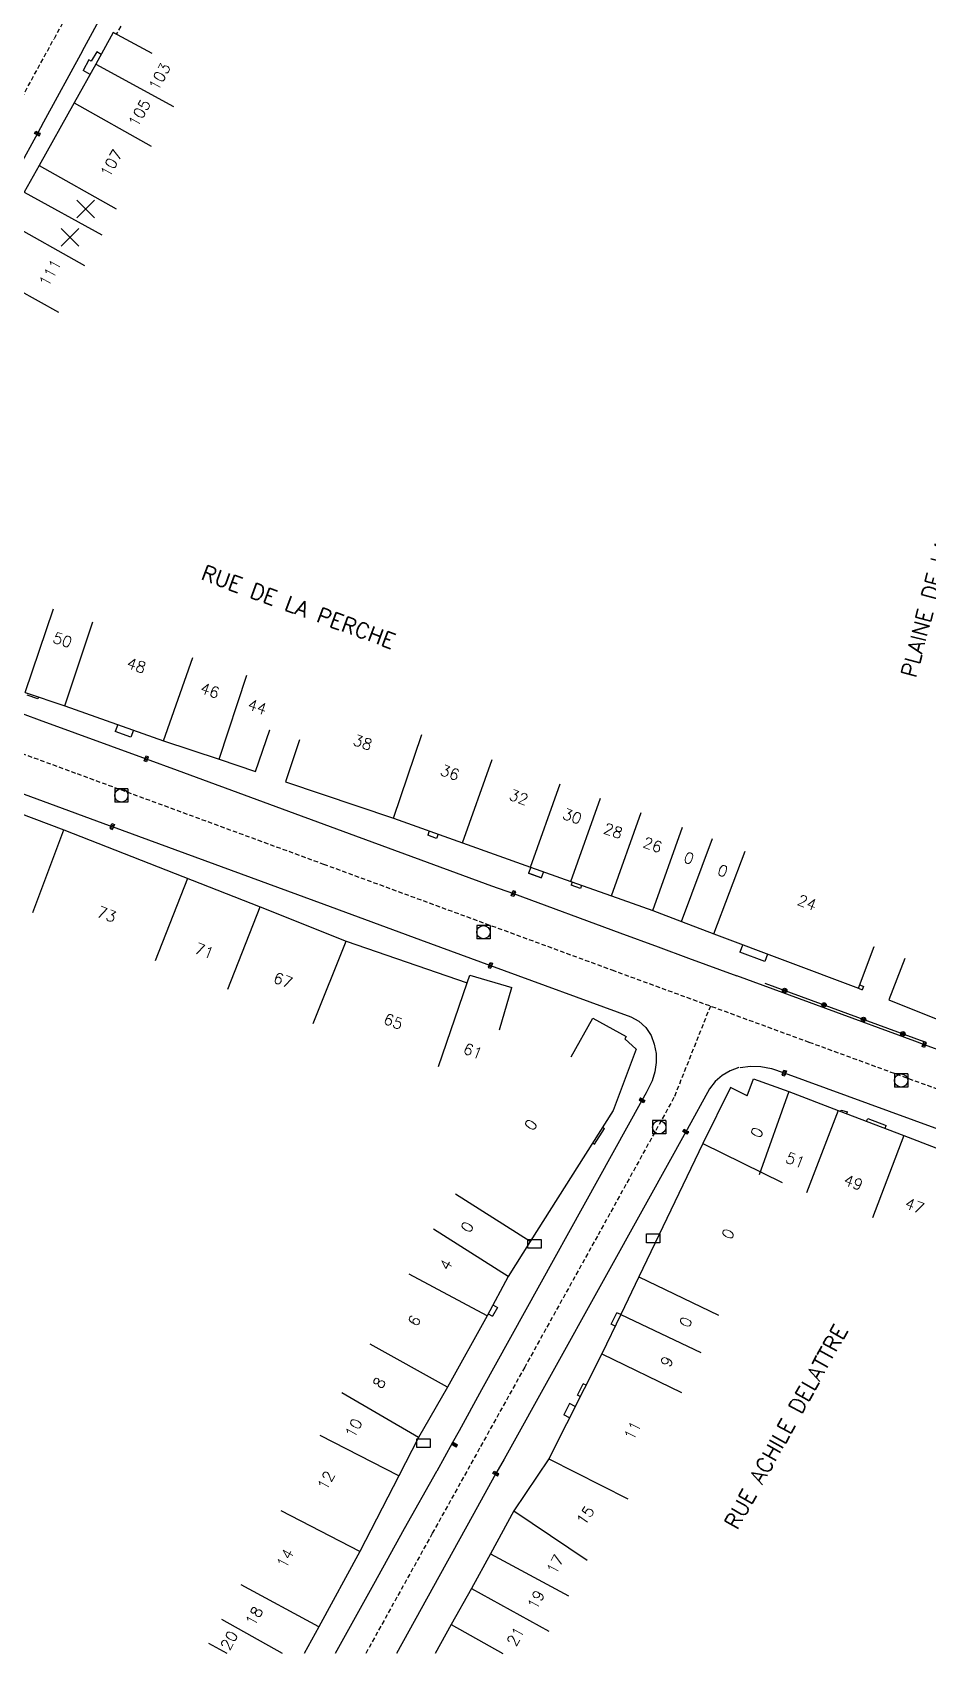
# Model space of a CAD drawing. Header units: millimetres. Extents: x 113000 to 114001, y 121999 to 123000.
# Drawn here: x 113748.2 to 113849.5, y 122000 to 122183.3 of the extents above; entities that cross this region are included whole.
import ezdxf
from ezdxf.enums import TextEntityAlignment as Align

# ---------------------------------------------------------------- set-up
doc = ezdxf.new("R2010")
doc.units = ezdxf.units.MM
doc.linetypes.add('DASHED', pattern=[0.75, 0.5, -0.25])
doc.layers.get('0').update_dxf_attribs({"linetype": 'CONTINUOUS'})
for name, color, linetype in [('W0001', 6, 'DASHED'), ('W0008', 7, 'CONTINUOUS'), ('W0100', 7, 'CONTINUOUS'), ('W0105', 7, 'CONTINUOUS'), ('W0112', 1, 'DASHED'), ('W0322', 7, 'CONTINUOUS'), ('W0400', 7, 'CONTINUOUS'), ('W0420', 7, 'CONTINUOUS'), ('W0989', 7, 'CONTINUOUS'), ('W0991', 7, 'CONTINUOUS'), ('W1102', 7, 'CONTINUOUS'), ('W1471', 7, 'CONTINUOUS')]:
    doc.layers.add(name, color=color, linetype=linetype)
doc.styles.get("Standard").update_dxf_attribs({"font": 'romans.shx', "width": 0.85})

# ---------------------------------------------------------------- blocks, each defined once
blk = doc.blocks.new('t322o')
at = {"color": 0, "linetype": 'Continuous'}
for radius in [0.25, 0.15]:
    blk.add_circle((0, 0), radius, dxfattribs=at)
blk = doc.blocks.new('T400')
for p, q in [((-0.15, 0.3), (0.15, 0.3)), ((-0.15, -0.25), (-0.15, 0.3)), ((-0.15, 0.15), (0.15, 0.15)), ((-0.15, 0), (0.15, 0)), ((0.15, 0.3), (0.15, -0.25)), ((-0.15, -0.15), (0.15, -0.15)), ((-0.15, -0.25), (-0.15, -0.3)), ((-0.15, -0.3), (0.15, -0.3)), ((0.15, -0.3), (0.15, -0.25))]:
    blk.add_line(p, q)
blk = doc.blocks.new('t991o')
at = {"color": 0, "linetype": 'Continuous'}
for p, q in [((-1, 1), (1, -1)), ((-1, -1), (1, 1))]:
    blk.add_line(p, q, dxfattribs=at)
blk = doc.blocks.new('T420')
for p, q in [((0.75, 0.75), (-0.75, 0.75)), ((-0.75, 0.75), (-0.75, -0.75)), ((0.75, 0.75), (0.75, -0.75)), ((0.75, -0.75), (-0.75, -0.75))]:
    blk.add_line(p, q)
blk.add_ellipse((0, 0), major_axis=(-0.53, 0.53), ratio=1, start_param=3.926991, end_param=10.210176)
blk = doc.blocks.new('T1471')
at = {"color": 0, "linetype": 'Continuous', "flags": 128}
blk.add_lwpolyline([(-0.75, -0.5), (-0.75, 0.5), (0.75, 0.5), (0.75, -0.5), (-0.75, -0.5)], dxfattribs=at)

msp = doc.modelspace()

# ---------------------------------------------------------------- linework, layer by layer
at = {"layer": 'W0001'}
for points in [[(113910.27, 122530.69), (113904.2, 122516.44), (113894.94, 122502.35), (113883.47, 122483.3), (113875.05, 122463.58), (113869.77, 122443.42), (113865.97, 122421.25), (113860.8, 122392.5), (113857.76, 122381.13), (113853.65, 122371.64), (113842.09, 122350.34), (113832.34, 122332.45), (113825.01, 122318.73), (113817.01, 122304.55), (113809.89, 122291.34), (113801.4, 122275.74), (113789.12, 122255.19), (113777.19, 122231.29), (113764.19, 122207.43), (113750.66, 122182.57)], [(113569.65, 122000), (113576.21, 122004.57), (113596.5, 122020.3), (113613.78, 122033.82), (113627, 122043.7), (113643.49, 122057.18), (113671.28, 122079.89), (113690.29, 122095.52), (113705.18, 122108.06), (113712.12, 122114.62), (113717.99, 122122.38), (113728.18, 122141.29), (113742.03, 122166.74), (113750.66, 122182.57)], [(113696.1, 122120.59), (113704.52, 122117.29), (113719.71, 122111.95), (113734.33, 122106.47), (113753.3, 122099.51), (113781.17, 122089.28), (113813.8, 122077.31), (113836.09, 122069.15), (113863.78, 122059.04), (113892.26, 122048.67)], [(113824.94, 122073.23), (113820.82, 122062.88), (113812.15, 122047.2), (113803.93, 122032.39), (113793.47, 122013.58), (113785.94, 122000)]]:
    msp.add_lwpolyline(points, dxfattribs=at)
at = {"layer": 'W0008'}
for points in [[(113753.91, 122181.24), (113768.62, 122208.26), (113769.08, 122209.1), (113790.92, 122249.22), (113791.13, 122249.6), (113816.53, 122296.16), (113816.85, 122296.75), (113827.21, 122315.72), (113828.1, 122316.75), (113828.47, 122317.05), (113828.87, 122317.34), (113829.9, 122317.73), (113830.5, 122317.82), (113830.89, 122317.84), (113831.27, 122317.83)], [(113753.91, 122181.24), (113749.5, 122173.18), (113748.81, 122171.9), (113746.68, 122167.99)], [(113715.66, 122108.82), (113756.93, 122093.66), (113757.27, 122093.52), (113781.19, 122084.74), (113792.15, 122080.73), (113800.06, 122077.83), (113815.93, 122072.02), (113816.86, 122071.52), (113817.65, 122070.81), (113818.24, 122069.9), (113818.59, 122068.92), (113818.79, 122067.87), (113818.81, 122066.83), (113818.65, 122065.78), (113818.34, 122064.76), (113817.68, 122063.41), (113817.2, 122062.55), (113799.06, 122029.82), (113796.52, 122025.19), (113795.73, 122023.78), (113793.98, 122020.63), (113793.95, 122020.6), (113790.29, 122014.1), (113786.82, 122007.82), (113782.49, 122000)], [(113744.12, 122107.4), (113749.01, 122105.59), (113761.12, 122101.17), (113764.61, 122099.89), (113784.09, 122092.75), (113792.91, 122089.49), (113800.18, 122086.84), (113802.66, 122085.94), (113814.7, 122081.5), (113819.03, 122079.93), (113822.45, 122078.66), (113827.92, 122076.66)], [(113827.88, 122076.67), (113848.03, 122069.28), (113849.12, 122068.88), (113888.25, 122054.64), (113890.11, 122053.94), (113893.62, 122052.7)], [(113828.17, 122066.26), (113827.18, 122065.9), (113826.26, 122065.37), (113825.49, 122064.68), (113824.84, 122063.85), (113822.3, 122059.27), (113822.15, 122059.02), (113817.93, 122051.37), (113801.61, 122022), (113800.67, 122020.35), (113798, 122015.5), (113793.61, 122007.58), (113789.43, 122000)], [(113828.29, 122066.27), (113829.49, 122066.43), (113830.66, 122066.4), (113831.86, 122066.17), (113833.29, 122065.66), (113886.36, 122046.29), (113887.46, 122045.89), (113890.9, 122044.65)]]:
    msp.add_lwpolyline(points, dxfattribs=at)
at = {"layer": 'W0100'}
msp.add_line((113801.09, 122070.54), (113802.47, 122075.34), dxfattribs=at)
for points in [[(113761.77, 122180.94), (113757.38, 122183.33), (113755.43, 122179.75), (113752.96, 122175.35), (113749, 122168.3), (113747.32, 122165.25)], [(113747.41, 122108.67), (113751.92, 122107.17), (113763.06, 122103.23), (113769.35, 122101.14), (113773.49, 122099.74), (113775.09, 122104.48), (113775.09, 122104.48), (113775.09, 122104.48), (113775.09, 122104.48), (113775.09, 122104.48), (113775.09, 122104.48), (113775.09, 122104.48), (113775.09, 122104.48), (113775.09, 122104.48), (113775.09, 122104.48), (113775.09, 122104.48), (113775.09, 122104.48), (113775.09, 122104.48), (113775.09, 122104.48), (113775.09, 122104.48), (113775.09, 122104.48), (113775.09, 122104.48), (113775.09, 122104.48), (113775.09, 122104.48), (113775.09, 122104.48), (113775.09, 122104.48), (113775.09, 122104.48), (113775.09, 122104.48), (113775.09, 122104.48), (113775.09, 122104.48), (113775.09, 122104.48), (113775.09, 122104.48), (113775.09, 122104.48), (113775.09, 122104.48), (113775.09, 122104.48), (113775.09, 122104.48), (113775.09, 122104.48), (113775.09, 122104.48), (113775.09, 122104.48), (113775.09, 122104.48), (113775.09, 122104.48), (113775.09, 122104.48), (113775.09, 122104.48), (113775.09, 122104.48), (113775.09, 122104.48), (113775.09, 122104.48), (113775.09, 122104.48), (113775.09, 122104.48), (113775.09, 122104.48), (113775.09, 122104.48), (113775.09, 122104.48), (113775.09, 122104.48), (113775.09, 122104.48), (113775.09, 122104.48), (113775.09, 122104.48), (113775.09, 122104.48), (113775.09, 122104.48), (113775.09, 122104.48), (113775.09, 122104.48), (113775.09, 122104.48), (113775.09, 122104.48), (113775.09, 122104.48), (113775.09, 122104.48), (113775.09, 122104.48), (113775.09, 122104.48), (113775.09, 122104.48), (113775.09, 122104.48), (113775.09, 122104.48), (113775.09, 122104.48), (113775.09, 122104.48), (113775.09, 122104.48), (113775.09, 122104.48), (113775.09, 122104.48), (113775.09, 122104.48), (113775.09, 122104.48), (113775.09, 122104.48), (113775.09, 122104.48), (113775.09, 122104.48), (113775.09, 122104.48), (113775.09, 122104.48), (113775.09, 122104.48), (113775.09, 122104.48), (113775.09, 122104.48), (113775.09, 122104.48), (113775.09, 122104.48), (113775.09, 122104.48), (113775.09, 122104.48), (113775.09, 122104.48), (113775.09, 122104.48), (113775.09, 122104.48), (113775.09, 122104.48), (113775.09, 122104.48), (113775.09, 122104.48), (113775.09, 122104.48), (113775.09, 122104.48), (113775.09, 122104.48), (113775.09, 122104.48), (113775.09, 122104.48), (113775.09, 122104.48), (113775.09, 122104.48), (113775.09, 122104.48)], [(113778.46, 122103.33), (113776.86, 122098.59), (113789.1, 122094.48), (113796.88, 122091.68), (113804.6, 122088.93), (113809.15, 122087.31), (113813.76, 122085.68), (113818.44, 122084.02), (113821.66, 122082.8), (113825.34, 122081.41), (113841.69, 122075.26), (113843.45, 122079.95), (113843.45, 122079.95), (113843.45, 122079.95), (113843.45, 122079.95), (113843.45, 122079.95), (113843.45, 122079.95), (113843.45, 122079.95), (113843.45, 122079.95), (113843.45, 122079.95), (113843.45, 122079.95), (113843.45, 122079.95), (113843.45, 122079.95), (113843.45, 122079.95), (113843.45, 122079.95), (113843.45, 122079.95), (113843.45, 122079.95), (113843.45, 122079.95), (113843.45, 122079.95), (113843.45, 122079.95), (113843.45, 122079.95), (113843.45, 122079.95), (113843.45, 122079.95), (113843.45, 122079.95), (113843.45, 122079.95), (113843.45, 122079.95), (113843.45, 122079.95), (113843.45, 122079.95), (113843.45, 122079.95), (113843.45, 122079.95), (113843.45, 122079.95), (113843.45, 122079.95), (113843.45, 122079.95), (113843.45, 122079.95), (113843.45, 122079.95), (113843.45, 122079.95), (113843.45, 122079.95), (113843.45, 122079.95), (113843.45, 122079.95), (113843.45, 122079.95), (113843.45, 122079.95), (113843.45, 122079.95), (113843.45, 122079.95), (113843.45, 122079.95), (113843.45, 122079.95), (113843.45, 122079.95), (113843.45, 122079.95), (113843.45, 122079.95), (113843.45, 122079.95), (113843.45, 122079.95), (113843.45, 122079.95), (113843.45, 122079.95), (113843.45, 122079.95), (113843.45, 122079.95), (113843.45, 122079.95), (113843.45, 122079.95), (113843.45, 122079.95), (113843.45, 122079.95), (113843.45, 122079.95), (113843.45, 122079.95), (113843.45, 122079.95), (113843.45, 122079.95), (113843.45, 122079.95), (113843.45, 122079.95), (113843.45, 122079.95), (113843.45, 122079.95), (113843.45, 122079.95), (113843.45, 122079.95), (113843.45, 122079.95), (113843.45, 122079.95), (113843.45, 122079.95), (113843.45, 122079.95), (113843.45, 122079.95), (113843.45, 122079.95), (113843.45, 122079.95), (113843.45, 122079.95), (113843.45, 122079.95), (113843.45, 122079.95), (113843.45, 122079.95), (113843.45, 122079.95), (113843.45, 122079.95), (113843.45, 122079.95), (113843.45, 122079.95), (113843.45, 122079.95), (113843.45, 122079.95), (113843.45, 122079.95), (113843.45, 122079.95), (113843.45, 122079.95), (113843.45, 122079.95), (113843.45, 122079.95), (113843.45, 122079.95), (113843.45, 122079.95), (113843.45, 122079.95), (113843.45, 122079.95), (113843.45, 122079.95), (113843.45, 122079.95), (113843.45, 122079.95), (113843.45, 122079.95), (113843.45, 122079.95), (113843.45, 122079.95), (113843.45, 122079.95), (113843.45, 122079.95), (113843.45, 122079.95), (113843.45, 122079.95), (113843.45, 122079.95), (113843.45, 122079.95), (113843.45, 122079.95), (113843.45, 122079.95), (113843.45, 122079.95), (113843.45, 122079.95)], [(113746.72, 122095.09), (113751.8, 122093.17), (113774.01, 122084.46), (113783.74, 122080.55), (113797.43, 122075.84), (113797.71, 122076.71), (113802.47, 122075.34), (113802.47, 122075.34), (113802.47, 122075.34), (113802.47, 122075.34), (113802.47, 122075.34), (113802.47, 122075.34), (113802.47, 122075.34), (113802.47, 122075.34), (113802.47, 122075.34), (113802.47, 122075.34), (113802.47, 122075.34), (113802.47, 122075.34), (113802.47, 122075.34), (113802.47, 122075.34), (113802.47, 122075.34), (113802.47, 122075.34), (113802.47, 122075.34), (113802.47, 122075.34), (113802.47, 122075.34), (113802.47, 122075.34), (113802.47, 122075.34), (113802.47, 122075.34), (113802.47, 122075.34), (113802.47, 122075.34), (113802.47, 122075.34), (113802.47, 122075.34), (113802.47, 122075.34), (113802.47, 122075.34), (113802.47, 122075.34), (113802.47, 122075.34), (113802.47, 122075.34), (113802.47, 122075.34), (113802.47, 122075.34), (113802.47, 122075.34), (113802.47, 122075.34), (113802.47, 122075.34), (113802.47, 122075.34), (113802.47, 122075.34), (113802.47, 122075.34), (113802.47, 122075.34), (113802.47, 122075.34), (113802.47, 122075.34), (113802.47, 122075.34), (113802.47, 122075.34), (113802.47, 122075.34), (113802.47, 122075.34), (113802.47, 122075.34), (113802.47, 122075.34), (113802.47, 122075.34), (113802.47, 122075.34), (113802.47, 122075.34), (113802.47, 122075.34), (113802.47, 122075.34), (113802.47, 122075.34), (113802.47, 122075.34), (113802.47, 122075.34), (113802.47, 122075.34), (113802.47, 122075.34), (113802.47, 122075.34), (113802.47, 122075.34), (113802.47, 122075.34), (113802.47, 122075.34), (113802.47, 122075.34), (113802.47, 122075.34), (113802.47, 122075.34), (113802.47, 122075.34), (113802.47, 122075.34), (113802.47, 122075.34), (113802.47, 122075.34), (113802.47, 122075.34), (113802.47, 122075.34), (113802.47, 122075.34), (113802.47, 122075.34), (113802.47, 122075.34), (113802.47, 122075.34), (113802.47, 122075.34), (113802.47, 122075.34), (113802.47, 122075.34), (113802.47, 122075.34), (113802.47, 122075.34), (113802.47, 122075.34), (113802.47, 122075.34), (113802.47, 122075.34), (113802.47, 122075.34), (113802.47, 122075.34), (113802.47, 122075.34), (113802.47, 122075.34), (113802.47, 122075.34), (113802.47, 122075.34), (113802.47, 122075.34), (113802.47, 122075.34), (113802.47, 122075.34), (113802.47, 122075.34), (113802.47, 122075.34), (113802.47, 122075.34), (113802.47, 122075.34), (113802.47, 122075.34), (113802.47, 122075.34), (113802.47, 122075.34), (113802.47, 122075.34), (113802.47, 122075.34)], [(113846.93, 122078.6), (113845.14, 122073.93), (113851.05, 122071.57)], [(113809.2, 122067.49), (113811.62, 122071.87), (113815.4, 122069.78), (113815.26, 122069.51), (113816.53, 122068.35), (113813.94, 122061.42), (113804.54, 122046.6), (113802.06, 122042.66), (113799.69, 122038.2), (113795.2, 122030.13), (113795.21, 122030.13), (113791.91, 122024.45), (113789.68, 122020.11), (113785.27, 122011.55), (113780.66, 122003.03), (113778.98, 122000)], [(113829.09, 122063.06), (113827.2, 122064), (113824.08, 122057.69), (113816.83, 122042.6), (113814.82, 122038.36), (113812.65, 122033.88), (113806.66, 122022.01), (113802.7, 122016.15), (113800.07, 122011.28), (113797.9, 122007.36), (113795.62, 122003.28), (113793.79, 122000)], [(113829.09, 122063.06), (113829.8, 122065), (113833.82, 122063.56), (113839.39, 122061.43), (113846.83, 122058.6), (113853.58, 122055.99), (113858.46, 122054.08), (113862.29, 122052.62), (113866.44, 122051.18), (113881.63, 122045.51), (113892.43, 122041.58)]]:
    msp.add_lwpolyline(points, dxfattribs=at)
at = {"layer": 'W0105'}
for p, q in [((113756.03, 122180.85), (113755.51, 122181.13)), ((113754.79, 122178.57), (113753.97, 122179.02)), ((113748.87, 122107.95), (113747.64, 122108.39)), ((113748.94, 122108.14), (113748.87, 122107.95)), ((113757.89, 122105.06), (113757.61, 122104.26)), ((113759.38, 122103.62), (113757.61, 122104.26)), ((113759.66, 122104.43), (113759.38, 122103.62)), ((113793.14, 122093.03), (113792.97, 122092.55)), ((113793.96, 122092.19), (113792.97, 122092.55)), ((113794.13, 122092.67), (113793.96, 122092.19)), ((113805.8, 122087.73), (113804.36, 122088.27)), ((113804.61, 122088.93), (113804.37, 122088.26)), ((113804.37, 122088.26), (113805.83, 122087.74)), ((113806.05, 122088.42), (113805.8, 122087.73)), ((113809.3, 122087.26), (113809.17, 122086.9)), ((113810.23, 122086.52), (113809.17, 122086.9)), ((113810.36, 122086.88), (113810.23, 122086.52)), ((113828.6, 122080.17), (113828.28, 122079.32)), ((113831.08, 122078.26), (113828.28, 122079.32)), ((113831.4, 122079.1), (113831.08, 122078.26)), ((113839.69, 122061.32), (113839.74, 122061.44)), ((113839.74, 122061.44), (113840.44, 122061.27)), ((113840.36, 122061.06), (113840.44, 122061.27)), ((113842.61, 122060.21), (113842.73, 122060.52)), ((113842.73, 122060.52), (113844.83, 122059.71)), ((113811.82, 122057.62), (113812.94, 122059.38)), ((113812.73, 122059.52), (113812.94, 122059.38)), ((113844.71, 122059.41), (113844.83, 122059.71)), ((113811.62, 122057.76), (113811.82, 122057.62)), ((113799.8, 122038.41), (113800.29, 122038.15)), ((113800.85, 122039.14), (113800.29, 122038.15)), ((113800.33, 122039.42), (113800.85, 122039.14)), ((113813.7, 122037.27), (113814.34, 122038.55)), ((113814.8, 122038.33), (113814.34, 122038.55)), ((113814.18, 122037.04), (113813.7, 122037.27)), ((113809.91, 122029.22), (113810.56, 122030.51)), ((113810.22, 122029.06), (113809.91, 122029.22)), ((113810.87, 122030.35), (113810.56, 122030.51)), ((113808.99, 122028.28), (113808.35, 122026.99)), ((113809.01, 122026.66), (113808.35, 122026.99)), ((113809.65, 122027.94), (113808.99, 122028.28))]:
    msp.add_line(p, q, dxfattribs=at)
msp.add_lwpolyline([(113755.51, 122181.13), (113754.9, 122180.07), (113754.62, 122180.23), (113753.97, 122179.02)], dxfattribs=at)
at = {"layer": 'W0112'}
for points in [[(113758.24, 122184.02), (113757.73, 122183.13), (113757.38, 122183.33)], [(113841.68, 122075.26), (113841.85, 122075.62), (113842.26, 122075.43), (113842.09, 122075.07), (113842.09, 122075.07), (113842.09, 122075.07), (113842.09, 122075.07), (113842.09, 122075.07), (113842.09, 122075.07), (113842.09, 122075.07), (113842.09, 122075.07), (113842.09, 122075.07), (113842.09, 122075.07), (113842.09, 122075.07), (113842.09, 122075.07), (113842.09, 122075.07), (113842.09, 122075.07), (113842.09, 122075.07), (113842.09, 122075.07), (113842.09, 122075.07), (113842.09, 122075.07), (113842.09, 122075.07), (113842.09, 122075.07), (113842.09, 122075.07), (113842.09, 122075.07), (113842.09, 122075.07), (113842.09, 122075.07), (113842.09, 122075.07), (113842.09, 122075.07), (113842.09, 122075.07), (113842.09, 122075.07), (113842.09, 122075.07), (113842.09, 122075.07), (113842.09, 122075.07), (113842.09, 122075.07), (113842.09, 122075.07), (113842.09, 122075.07), (113842.09, 122075.07), (113842.09, 122075.07), (113842.09, 122075.07), (113842.09, 122075.07), (113842.09, 122075.07), (113842.09, 122075.07), (113842.09, 122075.07), (113842.09, 122075.07), (113842.09, 122075.07), (113842.09, 122075.07), (113842.09, 122075.07), (113842.09, 122075.07), (113842.09, 122075.07), (113842.09, 122075.07), (113842.09, 122075.07), (113842.09, 122075.07), (113842.09, 122075.07), (113842.09, 122075.07), (113842.09, 122075.07), (113842.09, 122075.07), (113842.09, 122075.07), (113842.09, 122075.07), (113842.09, 122075.07), (113842.09, 122075.07), (113842.09, 122075.07), (113842.09, 122075.07), (113842.09, 122075.07), (113842.09, 122075.07), (113842.09, 122075.07), (113842.09, 122075.07), (113842.09, 122075.07), (113842.09, 122075.07), (113842.09, 122075.07), (113842.09, 122075.07), (113842.09, 122075.07), (113842.09, 122075.07), (113842.09, 122075.07), (113842.09, 122075.07), (113842.09, 122075.07), (113842.09, 122075.07), (113842.09, 122075.07), (113842.09, 122075.07), (113842.09, 122075.07), (113842.09, 122075.07), (113842.09, 122075.07), (113842.09, 122075.07), (113842.09, 122075.07), (113842.09, 122075.07), (113842.09, 122075.07), (113842.09, 122075.07), (113842.09, 122075.07), (113842.09, 122075.07), (113842.09, 122075.07), (113842.09, 122075.07), (113842.09, 122075.07), (113842.09, 122075.07), (113842.09, 122075.07), (113842.09, 122075.07), (113842.09, 122075.07), (113842.09, 122075.07), (113842.09, 122075.07), (113842.09, 122075.07), (113842.09, 122075.07), (113842.09, 122075.07), (113842.09, 122075.07), (113842.09, 122075.07), (113842.09, 122075.07), (113842.09, 122075.07), (113842.09, 122075.07), (113842.09, 122075.07), (113842.09, 122075.07), (113842.09, 122075.07), (113842.09, 122075.07), (113842.09, 122075.07), (113842.09, 122075.07), (113842.09, 122075.07), (113842.09, 122075.07), (113842.09, 122075.07), (113842.09, 122075.07), (113842.09, 122075.07), (113842.09, 122075.07), (113842.09, 122075.07), (113842.09, 122075.07)], [(113841.68, 122075.26), (113842.09, 122075.07), (113842.09, 122075.07), (113842.09, 122075.07), (113842.09, 122075.07), (113842.09, 122075.07), (113842.09, 122075.07), (113842.09, 122075.07), (113842.09, 122075.07), (113842.09, 122075.07), (113842.09, 122075.07), (113842.09, 122075.07), (113842.09, 122075.07), (113842.09, 122075.07), (113842.09, 122075.07), (113842.09, 122075.07), (113842.09, 122075.07), (113842.09, 122075.07), (113842.09, 122075.07), (113842.09, 122075.07), (113842.09, 122075.07), (113842.09, 122075.07), (113842.09, 122075.07), (113842.09, 122075.07), (113842.09, 122075.07), (113842.09, 122075.07), (113842.09, 122075.07), (113842.09, 122075.07), (113842.09, 122075.07), (113842.09, 122075.07), (113842.09, 122075.07), (113842.09, 122075.07), (113842.09, 122075.07), (113842.09, 122075.07), (113842.09, 122075.07), (113842.09, 122075.07), (113842.09, 122075.07), (113842.09, 122075.07), (113842.09, 122075.07), (113842.09, 122075.07), (113842.09, 122075.07), (113842.09, 122075.07), (113842.09, 122075.07), (113842.09, 122075.07), (113842.09, 122075.07), (113842.09, 122075.07), (113842.09, 122075.07), (113842.09, 122075.07), (113842.09, 122075.07), (113842.09, 122075.07), (113842.09, 122075.07), (113842.09, 122075.07), (113842.09, 122075.07), (113842.09, 122075.07), (113842.09, 122075.07), (113842.09, 122075.07), (113842.09, 122075.07), (113842.09, 122075.07), (113842.09, 122075.07), (113842.09, 122075.07), (113842.09, 122075.07), (113842.09, 122075.07), (113842.09, 122075.07), (113842.09, 122075.07), (113842.09, 122075.07), (113842.09, 122075.07), (113842.09, 122075.07), (113842.09, 122075.07), (113842.09, 122075.07), (113842.09, 122075.07), (113842.09, 122075.07), (113842.09, 122075.07), (113842.09, 122075.07), (113842.09, 122075.07), (113842.09, 122075.07), (113842.09, 122075.07), (113842.09, 122075.07), (113842.09, 122075.07), (113842.09, 122075.07), (113842.09, 122075.07), (113842.09, 122075.07), (113842.09, 122075.07), (113842.09, 122075.07), (113842.09, 122075.07), (113842.09, 122075.07), (113842.09, 122075.07), (113842.09, 122075.07), (113842.09, 122075.07), (113842.09, 122075.07), (113842.09, 122075.07), (113842.09, 122075.07), (113842.09, 122075.07), (113842.09, 122075.07), (113842.09, 122075.07), (113842.09, 122075.07), (113842.09, 122075.07), (113842.09, 122075.07), (113842.09, 122075.07), (113842.09, 122075.07), (113842.09, 122075.07), (113842.09, 122075.07), (113842.09, 122075.07), (113842.09, 122075.07), (113842.09, 122075.07), (113842.09, 122075.07), (113842.09, 122075.07), (113842.09, 122075.07), (113842.09, 122075.07), (113842.09, 122075.07), (113842.09, 122075.07), (113842.09, 122075.07), (113842.09, 122075.07), (113842.09, 122075.07), (113842.09, 122075.07), (113842.09, 122075.07), (113842.09, 122075.07), (113842.09, 122075.07), (113842.09, 122075.07), (113842.09, 122075.07), (113842.09, 122075.07)]]:
    msp.add_lwpolyline(points, dxfattribs=at)
at = {"layer": 'W0322'}
for points in [[(113831.11, 122075.81), (113849.09, 122069.22), (113849.09, 122069.22), (113849.09, 122069.22), (113849.09, 122069.22), (113849.09, 122069.22), (113849.09, 122069.22), (113849.09, 122069.22), (113849.09, 122069.22), (113849.09, 122069.22), (113849.09, 122069.22), (113849.09, 122069.22), (113849.09, 122069.22), (113849.09, 122069.22), (113849.09, 122069.22), (113849.09, 122069.22), (113849.09, 122069.22), (113849.09, 122069.22), (113849.09, 122069.22), (113849.09, 122069.22), (113849.09, 122069.22), (113849.09, 122069.22), (113849.09, 122069.22), (113849.09, 122069.22), (113849.09, 122069.22), (113849.09, 122069.22), (113849.09, 122069.22), (113849.09, 122069.22), (113849.09, 122069.22), (113849.09, 122069.22), (113849.09, 122069.22), (113849.09, 122069.22), (113849.09, 122069.22), (113849.09, 122069.22), (113849.09, 122069.22), (113849.09, 122069.22), (113849.09, 122069.22), (113849.09, 122069.22), (113849.09, 122069.22), (113849.09, 122069.22), (113849.09, 122069.22), (113849.09, 122069.22), (113849.09, 122069.22), (113849.09, 122069.22), (113849.09, 122069.22), (113849.09, 122069.22), (113849.09, 122069.22), (113849.09, 122069.22), (113849.09, 122069.22), (113849.09, 122069.22), (113849.09, 122069.22), (113849.09, 122069.22), (113849.09, 122069.22), (113849.09, 122069.22), (113849.09, 122069.22), (113849.09, 122069.22), (113849.09, 122069.22), (113849.09, 122069.22), (113849.09, 122069.22), (113849.09, 122069.22), (113849.09, 122069.22), (113849.09, 122069.22), (113849.09, 122069.22), (113849.09, 122069.22), (113849.09, 122069.22), (113849.09, 122069.22), (113849.09, 122069.22), (113849.09, 122069.22), (113849.09, 122069.22), (113849.09, 122069.22), (113849.09, 122069.22), (113849.09, 122069.22), (113849.09, 122069.22), (113849.09, 122069.22), (113849.09, 122069.22), (113849.09, 122069.22), (113849.09, 122069.22), (113849.09, 122069.22), (113849.09, 122069.22), (113849.09, 122069.22), (113849.09, 122069.22), (113849.09, 122069.22), (113849.09, 122069.22), (113849.09, 122069.22), (113849.09, 122069.22), (113849.09, 122069.22), (113849.09, 122069.22), (113849.09, 122069.22), (113849.09, 122069.22), (113849.09, 122069.22), (113849.09, 122069.22), (113849.09, 122069.22), (113849.09, 122069.22), (113849.09, 122069.22), (113849.09, 122069.22), (113849.09, 122069.22), (113849.09, 122069.22), (113849.09, 122069.22), (113849.09, 122069.22), (113849.09, 122069.22), (113849.09, 122069.22)], [(113849.09, 122069.22), (113849.09, 122069.22), (113849.09, 122069.22), (113849.09, 122069.22), (113849.09, 122069.22), (113849.09, 122069.22), (113849.09, 122069.22), (113849.09, 122069.22), (113849.09, 122069.22), (113849.09, 122069.22), (113849.09, 122069.22), (113849.09, 122069.22), (113849.09, 122069.22), (113849.09, 122069.22), (113849.09, 122069.22), (113849.09, 122069.22), (113849.09, 122069.22), (113849.09, 122069.22), (113849.09, 122069.22), (113849.09, 122069.22)]]:
    msp.add_lwpolyline(points, dxfattribs=at)
at = {"layer": 'W1102'}
for p, q in [((113755.43, 122179.75), (113764.21, 122174.97)), ((113752.96, 122175.35), (113761.67, 122170.45)), ((113749, 122168.3), (113757.72, 122163.4)), ((113747.32, 122165.25), (113756.09, 122160.44)), ((113745.44, 122161.89), (113754.15, 122156.99)), ((113742.46, 122156.55), (113751.19, 122151.68)), ((113747.41, 122108.67), (113750.64, 122118.13)), ((113751.92, 122107.17), (113755.07, 122116.66)), ((113763.06, 122103.23), (113766.4, 122112.66)), ((113769.35, 122101.14), (113772.51, 122110.63)), ((113789.1, 122094.48), (113792.29, 122103.95)), ((113796.88, 122091.68), (113800.26, 122101.1)), ((113804.6, 122088.93), (113807.96, 122098.35)), ((113809.15, 122087.31), (113812.51, 122096.73)), ((113813.76, 122085.68), (113817.1, 122095.1)), ((113748.28, 122083.82), (113751.8, 122093.17)), ((113818.44, 122084.02), (113821.78, 122093.44)), ((113821.66, 122082.8), (113825.18, 122092.16)), ((113825.34, 122081.41), (113828.89, 122090.76)), ((113762.17, 122078.37), (113765.82, 122087.68)), ((113770.36, 122075.15), (113774.01, 122084.46)), ((113780, 122071.27), (113783.74, 122080.55)), ((113794.18, 122066.38), (113797.43, 122075.84)), ((113833.82, 122063.56), (113830.45, 122054.15)), ((113839.39, 122061.43), (113835.82, 122052.09)), ((113846.83, 122058.6), (113843.27, 122049.26)), ((113824.08, 122057.69), (113833.04, 122053.26)), ((113804.54, 122046.6), (113796.1, 122051.96)), ((113802.06, 122042.66), (113793.6, 122047.98)), ((113799.69, 122038.2), (113790.86, 122042.91)), ((113816.83, 122042.6), (113825.85, 122038.27)), ((113814.82, 122038.36), (113823.85, 122034.06)), ((113795.2, 122030.13), (113786.46, 122034.99)), ((113812.65, 122033.88), (113821.66, 122029.53)), ((113791.91, 122024.45), (113783.26, 122029.47)), ((113789.68, 122020.11), (113780.79, 122024.68)), ((113806.66, 122022.01), (113815.59, 122017.51)), ((113785.27, 122011.55), (113776.38, 122016.13)), ((113802.7, 122016.15), (113810.99, 122010.55)), ((113800.07, 122011.28), (113808.87, 122006.52)), ((113780.66, 122003.03), (113771.87, 122007.78)), ((113797.9, 122007.36), (113806.66, 122002.52)), ((113776.55, 122000), (113769.67, 122003.84)), ((113795.62, 122003.28), (113801.47, 122000)), ((113770.29, 122000), (113768.19, 122001.15))]:
    msp.add_line(p, q, dxfattribs=at)

# ---------------------------------------------------------------- block references
at = {"layer": 'W0322', "rotation": 339.8574675625534}
for p in [(113833.34, 122074.99), (113837.8, 122073.35), (113842.26, 122071.72), (113846.72, 122070.08)]:
    msp.add_blockref('t322o', p, dxfattribs=at)
at = {"layer": 'W0400'}
for p, rotation in [((113748.81, 122171.9), 61.49242960575798), ((113761.12, 122101.17), 159.9444065127324), ((113757.27, 122093.52), 338.4915473396683), ((113802.66, 122085.94), 160.0849354923598), ((113800.06, 122077.83), 339.8756118722459), ((113849.12, 122068.88), 159.9588353721845), ((113833.29, 122065.66), 340.4268127194633), ((113817.2, 122062.55), 240.8809209301602), ((113822.15, 122059.02), 58.43787313299177), ((113795.99, 122023.63), 60.72074349304164), ((113800.67, 122020.35), 60.57284748059179)]:
    msp.add_blockref('T400', p, dxfattribs=dict(at, rotation=rotation))
at = {"layer": 'W0420'}
for p in [(113758.3, 122097.05), (113799.26, 122081.58), (113846.51, 122064.81), (113819.15, 122059.52)]:
    msp.add_blockref('T420', p, dxfattribs=at)
at = {"layer": 'W0991'}
for p in [(113754.28, 122163.38), (113752.49, 122160.16)]:
    msp.add_blockref('t991o', p, dxfattribs=at)
at = {"layer": 'W1471'}
for p in [(113818.47, 122046.95), (113805.04, 122046.33), (113792.49, 122023.79)]:
    msp.add_blockref('T1471', p, dxfattribs=at)

# ---------------------------------------------------------------- texts
at = {"layer": 'W0989'}
for s, rotation, p in [('PLAINE DE LA COMMUNE', 75.4347, (113850.92, 122124.32)), ('RUE DE LA PERCHE', 339.8488, (113778.35, 122118.36)), ('RUE ACHILE DELATTRE', 60.9647, (113833.49, 122025.67))]:
    msp.add_text(s, height=1.75, rotation=rotation, dxfattribs=at).set_placement(p, align=Align.MIDDLE)
at = {"layer": 'W0991'}
for s, rotation, p in [('103', 61.3951, (113762.63, 122178.33)), ('105', 60.6594, (113760.35, 122174.21)), ('107', 60.6721, (113757.16, 122168.53)), ('111', 60.8576, (113750.25, 122156.15)), ('50', 341.0679, (113751.64, 122114.63)), ('48', 341.068, (113760, 122111.76)), ('46', 341.0672, (113768.32, 122108.91)), ('44', 341.0654, (113773.68, 122107.07)), ('38', 341.4115, (113785.6, 122103.04)), ('36', 340.2703, (113795.47, 122099.63)), ('32', 340.3881, (113803.26, 122096.84)), ('30', 340.3526, (113809.3, 122094.69)), ('28', 340.4936, (113813.94, 122093.04)), ('26', 340.4658, (113818.4, 122091.46)), ('0', 339.3811, (113822.51, 122089.96)), ('0', 339.2038, (113826.34, 122088.52)), ('24', 339.4078, (113835.88, 122084.92)), ('73', 339.5159, (113756.64, 122083.6)), ('71', 339.5157, (113767.69, 122079.48)), ('67', 339.516, (113776.6, 122076.15)), ('65', 339.5172, (113789.07, 122071.49)), ('61', 339.5154, (113798.07, 122068.13)), ('0', 57.6204, (113804.62, 122059.79)), ('0', 63.6694, (113830.2, 122058.92)), ('51', 339.0798, (113834.55, 122055.79)), ('49', 339.1773, (113841.12, 122053.28)), ('47', 338.8626, (113848.03, 122050.64)), ('0', 60.5248, (113797.42, 122048.23)), ('0', 64.3498, (113826.93, 122047.46)), ('4', 60.5236, (113795.02, 122043.98)), ('6', 60.5238, (113791.44, 122037.64)), ('0', 64.5534, (113822.15, 122037.49)), ('9', 64.2152, (113820.01, 122033.03)), ('8', 60.5214, (113787.47, 122030.62)), ('10', 62.2491, (113784.58, 122025.5)), ('11', 63.2214, (113816.12, 122025.22)), ('12', 62.2485, (113781.46, 122019.58)), ('15', 55.9643, (113810.79, 122015.62)), ('14', 62.2507, (113776.83, 122010.77)), ('17', 61.584, (113807.38, 122010.09)), ('19', 61.1123, (113805.2, 122006.09)), ('18', 60.8998, (113773.33, 122004.24)), ('20', 60.8989, (113770.49, 122001.49)), ('21', 60.7507, (113802.9, 122001.95))]:
    msp.add_text(s, height=1.25, rotation=rotation, dxfattribs=at).set_placement(p, align=Align.MIDDLE)

doc.saveas('drawing.dxf')
